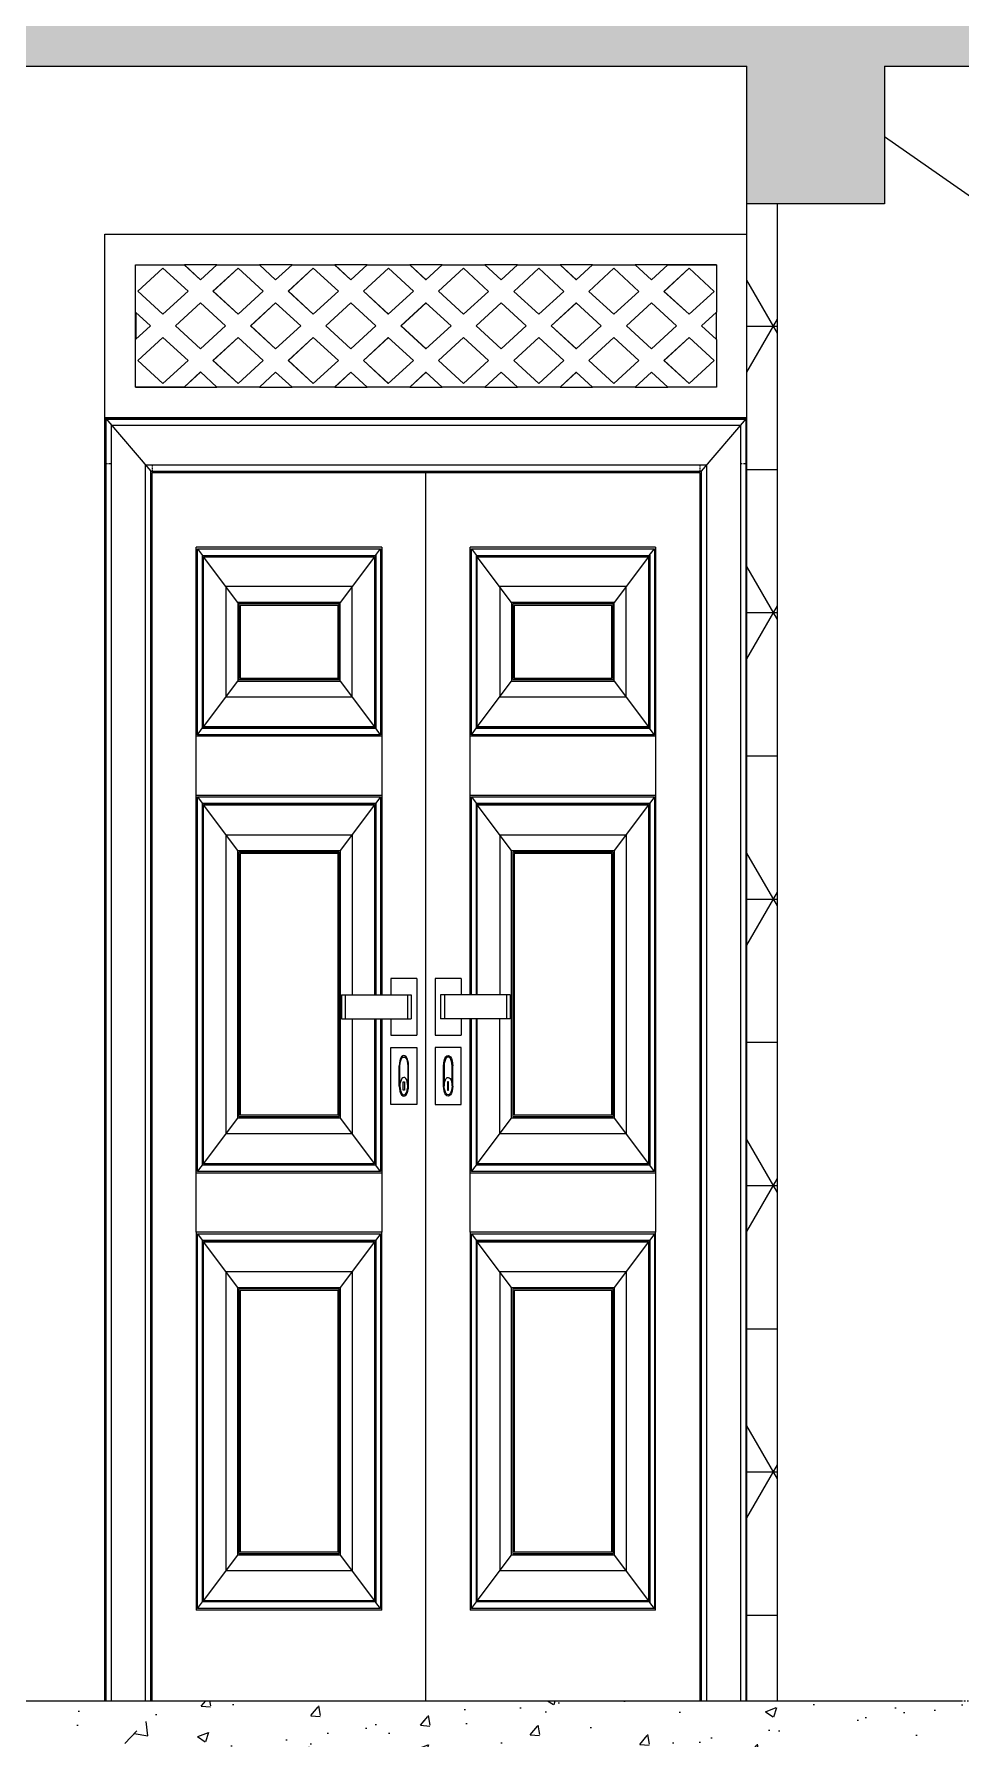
# Model space of a CAD drawing. Header units: inches. Extents: x -5058079 to -5054904, y -3262045 to -3259800.
# Drawn here: x -5055826.2 to -5055765.6, y -3261148.1 to -3261036.5 of the extents above; entities that cross this region are included whole.
import ezdxf

# ---------------------------------------------------------------- set-up
doc = ezdxf.new("R2010")
doc.units = ezdxf.units.IN
doc.header["$LTSCALE"] = 2
doc.header["$MEASUREMENT"] = 0
doc.linetypes.add('CENTER', pattern=[2, 1.25, -0.25, 0.25, -0.25])
doc.layers.get('0').update_dxf_attribs({"linetype": 'CONTINUOUS'})
doc.layers.add('A-Hatch', color=7, linetype='CONTINUOUS')
for name, color, linetype, lineweight in [('Annotate-Bold.w', 187, 'CONTINUOUS', 18), ('Door-Window', 47, 'CONTINUOUS', 15), ('F-FURNITURE', 30, 'CONTINUOUS', 13), ('HACTH', 253, 'CONTINUOUS', 5)]:
    doc.layers.add(name, color=color, linetype=linetype, lineweight=lineweight)
pattern_1 = [(50, (2074.156, -4543.582), (7.172601826, -0.62752135), [0.75, -8.25]), (355, (2074.156, -4543.582), (-1.387513336, 7.521921337), [0.6, -6.6]), (100.45144446, (2074.7536, -4543.634), (5.785088467, 6.89439991), [0.63740192, -7.01142112]), (46.1842, (2074.156, -4541.582), (10.672413307, -1.655192808), [1.125, -12.375]), (96.63563549, (2075.045, -4541.72), (9.346619457, 9.741186008), [0.95610342, -10.5171376]), (351.184164, (2074.156, -4541.582), (9.34661945, 9.741186003), [0.9, -9.90000001]), (21, (2075.156, -4542.082), (5.969070521, -4.0261889067), [0.75, -8.25]), (326, (2075.156, -4542.082), (2.433153319, 7.2515004505), [0.6, -6.6]), (71.45144474, (2075.653, -4542.417), (8.402223767, 3.225311528), [0.6374019, -7.01142112]), (37.5, (2074.156, -4543.5817), (0.1215985532, 3.3289385383), [0, -6.52, 0, -6.7, 0, -6.625]), (7.5, (2074.156, -4543.5817), (2.6306953744, 3.9441171188), [0, -3.82, 0, -6.37, 0, -2.525]), (327.5, (2071.926, -4543.5817), (5.3382243617, -0.2255487173), [0, -2.5, 0, -7.8, 0, -10.35]), (317.5, (2070.926, -4543.5817), (5.8318616934, 1.0010498233), [0, -3.25, 0, -5.18, 0, -7.35])]

msp = doc.modelspace()

# ---------------------------------------------------------------- hatches: boundary and pattern name
at = {"layer": 'A-Hatch', "transparency": 33554661}
h = msp.add_hatch(dxfattribs=at)
h.set_pattern_fill('NET3', color=256, scale=75)
h.set_pattern_definition([(0, (20760.208, -1752.482), (0, 9.375), []), (60, (20760.208, -1752.482), (-8.11898816, 4.6875), []), (120, (20760.208, -1752.482), (-8.11898816, -4.6875), [])])
h.paths.add_polyline_path([(-5055777.6, -3261047.58), (-5055779.6, -3261047.58), (-5055779.6, -3261145.58), (-5055777.6, -3261145.58)])
at = {"layer": 'Door-Window', "linetype": 'ByBlock'}
h = msp.add_hatch(dxfattribs=at)
h.set_pattern_fill('AR-CONC', color=256)
h.set_pattern_definition(pattern_1)
h.paths.add_polyline_path([(-5055910.02, -3261047.58), (-5055901.02, -3261047.58), (-5055901.02, -3261038.58), (-5055779.6, -3261038.58), (-5055779.6, -3261047.58), (-5055770.6, -3261047.58), (-5055770.6, -3261038.58), (-5055763.96, -3261038.58), (-5055756.82, -3261033.58), (-5055928.02, -3261033.58), (-5055928.02, -3261038.58), (-5055910.02, -3261038.58)])
h = msp.add_hatch(dxfattribs=at)
h.set_pattern_fill('AR-CONC', color=256)
h.set_pattern_definition(pattern_1)
h.paths.add_polyline_path([(-5055910.02, -3261159.58), (-5055901.02, -3261159.58), (-5055901.02, -3261150.58), (-5055779.6, -3261150.58), (-5055779.6, -3261159.58), (-5055770.6, -3261159.58), (-5055770.6, -3261150.58), (-5055764.02, -3261150.58), (-5055756.88, -3261145.58), (-5055910.02, -3261145.58)])

# ---------------------------------------------------------------- linework, layer by layer
at = {"ltscale": 0.5}
for p, q in [((-5055901.02, -3261038.58), (-5055779.6, -3261038.58)), ((-5055779.6, -3261145.58), (-5055779.6, -3261038.58)), ((-5055770.6, -3261038.58), (-5055763.96, -3261038.58)), ((-5055770.6, -3261043.18), (-5055697.17, -3261094.58)), ((-5055777.6, -3261145.58), (-5055777.6, -3261047.58)), ((-5055910.02, -3261145.58), (-5055765.6, -3261145.58))]:
    msp.add_line(p, q, dxfattribs=at)
msp.add_lwpolyline([(-5055770.6, -3261038.58), (-5055770.6, -3261047.58), (-5055779.6, -3261047.58), (-5055779.6, -3261038.58)], dxfattribs=at)
at = {"layer": 'Annotate-Bold.w', "linetype": 'CENTER', "ltscale": 0.01}
msp.add_line((-5055993.01, -3261145.58), (-5055604.24, -3261145.58), dxfattribs=at)
at = {"layer": 'F-FURNITURE'}
for p, q in [((-5055821.6, -3261145.58), (-5055821.6, -3261049.58)), ((-5055821.6, -3261049.58), (-5055779.6, -3261049.58)), ((-5055819.6, -3261054.68), (-5055819.6, -3261051.58)), ((-5055819.6, -3261051.58), (-5055816.41, -3261051.58)), ((-5055815.34, -3261052.56), (-5055816.41, -3261051.58)), ((-5055816.41, -3261051.58), (-5055816.4, -3261051.58)), ((-5055815.34, -3261052.56), (-5055816.4, -3261051.58)), ((-5055814.28, -3261051.58), (-5055816.4, -3261051.58)), ((-5055814.28, -3261051.58), (-5055815.34, -3261052.56)), ((-5055814.28, -3261051.58), (-5055811.49, -3261051.58)), ((-5055810.43, -3261052.56), (-5055811.49, -3261051.58)), ((-5055810.43, -3261052.56), (-5055811.49, -3261051.58)), ((-5055811.49, -3261051.58), (-5055811.49, -3261051.58)), ((-5055809.36, -3261051.58), (-5055811.49, -3261051.58)), ((-5055809.36, -3261051.58), (-5055810.43, -3261052.56)), ((-5055809.36, -3261051.58), (-5055806.58, -3261051.58)), ((-5055805.51, -3261052.56), (-5055806.58, -3261051.58)), ((-5055806.58, -3261051.58), (-5055806.57, -3261051.58)), ((-5055805.51, -3261052.56), (-5055806.57, -3261051.58)), ((-5055804.45, -3261051.58), (-5055806.57, -3261051.58)), ((-5055804.45, -3261051.58), (-5055805.51, -3261052.56)), ((-5055804.45, -3261051.58), (-5055801.66, -3261051.58)), ((-5055800.6, -3261052.56), (-5055801.66, -3261051.58)), ((-5055801.66, -3261051.58), (-5055801.66, -3261051.58)), ((-5055800.59, -3261052.56), (-5055801.66, -3261051.58)), ((-5055799.53, -3261051.58), (-5055801.66, -3261051.58)), ((-5055799.53, -3261051.58), (-5055800.6, -3261052.56)), ((-5055799.53, -3261051.58), (-5055796.75, -3261051.58)), ((-5055795.68, -3261052.56), (-5055796.75, -3261051.58)), ((-5055796.75, -3261051.58), (-5055796.74, -3261051.58)), ((-5055795.68, -3261052.56), (-5055796.74, -3261051.58)), ((-5055794.62, -3261051.58), (-5055796.74, -3261051.58)), ((-5055794.62, -3261051.58), (-5055795.68, -3261052.56)), ((-5055794.62, -3261051.58), (-5055791.83, -3261051.58)), ((-5055790.77, -3261052.56), (-5055791.83, -3261051.58)), ((-5055791.83, -3261051.58), (-5055791.82, -3261051.58)), ((-5055790.76, -3261052.56), (-5055791.82, -3261051.58)), ((-5055789.7, -3261051.58), (-5055791.82, -3261051.58)), ((-5055789.7, -3261051.58), (-5055790.77, -3261052.56)), ((-5055789.7, -3261051.58), (-5055786.91, -3261051.58)), ((-5055785.85, -3261052.56), (-5055786.91, -3261051.58)), ((-5055786.91, -3261051.58), (-5055786.91, -3261051.58)), ((-5055785.85, -3261052.56), (-5055786.91, -3261051.58)), ((-5055784.78, -3261051.58), (-5055786.91, -3261051.58)), ((-5055784.78, -3261051.58), (-5055785.85, -3261052.56)), ((-5055784.78, -3261051.58), (-5055784.78, -3261051.58)), ((-5055784.78, -3261051.58), (-5055781.6, -3261051.58)), ((-5055781.6, -3261051.58), (-5055784.78, -3261051.58)), ((-5055781.6, -3261051.58), (-5055781.6, -3261054.68)), ((-5055781.6, -3261051.58), (-5055781.6, -3261051.58)), ((-5055819.44, -3261053.31), (-5055817.8, -3261051.8)), ((-5055819.44, -3261053.31), (-5055817.8, -3261051.81)), ((-5055817.8, -3261051.8), (-5055816.16, -3261053.31)), ((-5055814.53, -3261053.31), (-5055812.89, -3261051.81)), ((-5055814.52, -3261053.31), (-5055812.88, -3261051.81)), ((-5055812.89, -3261051.81), (-5055811.25, -3261053.31)), ((-5055809.61, -3261053.31), (-5055807.97, -3261051.81)), ((-5055809.6, -3261053.31), (-5055807.97, -3261051.81)), ((-5055807.97, -3261051.81), (-5055806.33, -3261053.31)), ((-5055804.69, -3261053.31), (-5055803.05, -3261051.81)), ((-5055804.69, -3261053.31), (-5055803.05, -3261051.81)), ((-5055803.05, -3261051.81), (-5055801.42, -3261053.31)), ((-5055799.78, -3261053.31), (-5055798.14, -3261051.81)), ((-5055799.77, -3261053.31), (-5055798.14, -3261051.81)), ((-5055798.14, -3261051.81), (-5055796.5, -3261053.32)), ((-5055794.86, -3261053.32), (-5055793.22, -3261051.81)), ((-5055794.86, -3261053.32), (-5055793.22, -3261051.81)), ((-5055793.22, -3261051.81), (-5055791.58, -3261053.32)), ((-5055789.95, -3261053.32), (-5055788.31, -3261051.81)), ((-5055789.94, -3261053.32), (-5055788.3, -3261051.81)), ((-5055788.31, -3261051.81), (-5055786.67, -3261053.32)), ((-5055785.03, -3261053.32), (-5055783.39, -3261051.81)), ((-5055785.02, -3261053.32), (-5055783.39, -3261051.81)), ((-5055783.39, -3261051.81), (-5055781.75, -3261053.32)), ((-5055817.8, -3261054.82), (-5055819.44, -3261053.31)), ((-5055819.44, -3261053.31), (-5055819.44, -3261053.31)), ((-5055817.8, -3261054.82), (-5055819.44, -3261053.31)), ((-5055816.16, -3261053.31), (-5055817.8, -3261054.82)), ((-5055812.89, -3261054.82), (-5055814.53, -3261053.31)), ((-5055814.53, -3261053.31), (-5055814.52, -3261053.31)), ((-5055812.88, -3261054.82), (-5055814.52, -3261053.31)), ((-5055811.25, -3261053.31), (-5055812.89, -3261054.82)), ((-5055807.97, -3261054.82), (-5055809.61, -3261053.31)), ((-5055809.61, -3261053.31), (-5055809.6, -3261053.31)), ((-5055807.97, -3261054.82), (-5055809.6, -3261053.31)), ((-5055806.33, -3261053.31), (-5055807.97, -3261054.82)), ((-5055803.06, -3261054.82), (-5055804.69, -3261053.31)), ((-5055804.69, -3261053.31), (-5055804.69, -3261053.31)), ((-5055803.05, -3261054.82), (-5055804.69, -3261053.31)), ((-5055801.42, -3261053.31), (-5055803.06, -3261054.82)), ((-5055798.14, -3261054.82), (-5055799.78, -3261053.31)), ((-5055799.78, -3261053.31), (-5055799.77, -3261053.31)), ((-5055798.14, -3261054.82), (-5055799.77, -3261053.31)), ((-5055796.5, -3261053.32), (-5055798.14, -3261054.82)), ((-5055793.22, -3261054.82), (-5055794.86, -3261053.32)), ((-5055793.22, -3261054.82), (-5055794.86, -3261053.32)), ((-5055794.86, -3261053.32), (-5055794.86, -3261053.32)), ((-5055791.58, -3261053.32), (-5055793.22, -3261054.82)), ((-5055788.31, -3261054.82), (-5055789.95, -3261053.32)), ((-5055789.95, -3261053.32), (-5055789.94, -3261053.32)), ((-5055788.3, -3261054.82), (-5055789.94, -3261053.32)), ((-5055786.67, -3261053.32), (-5055788.31, -3261054.82)), ((-5055783.39, -3261054.82), (-5055785.03, -3261053.32)), ((-5055785.03, -3261053.32), (-5055785.02, -3261053.32)), ((-5055783.39, -3261054.82), (-5055785.02, -3261053.32)), ((-5055781.75, -3261053.32), (-5055783.39, -3261054.82)), ((-5055819.6, -3261059.58), (-5055819.6, -3261054.68)), ((-5055819.6, -3261054.68), (-5055818.62, -3261055.58)), ((-5055819.57, -3261054.7), (-5055819.57, -3261056.45)), ((-5055816.98, -3261055.58), (-5055815.35, -3261054.07)), ((-5055816.98, -3261055.58), (-5055815.34, -3261054.07)), ((-5055815.35, -3261054.07), (-5055813.71, -3261055.58)), ((-5055812.07, -3261055.58), (-5055810.43, -3261054.07)), ((-5055812.06, -3261055.58), (-5055810.43, -3261054.07)), ((-5055810.43, -3261054.07), (-5055808.79, -3261055.58)), ((-5055807.15, -3261055.58), (-5055805.51, -3261054.07)), ((-5055807.15, -3261055.58), (-5055805.51, -3261054.07)), ((-5055805.51, -3261054.07), (-5055803.87, -3261055.58)), ((-5055802.24, -3261055.58), (-5055800.6, -3261054.07)), ((-5055802.23, -3261055.58), (-5055800.59, -3261054.07)), ((-5055800.6, -3261054.07), (-5055798.96, -3261055.58)), ((-5055797.32, -3261055.58), (-5055795.68, -3261054.07)), ((-5055797.31, -3261055.58), (-5055795.68, -3261054.07)), ((-5055795.68, -3261054.07), (-5055794.04, -3261055.58)), ((-5055792.4, -3261055.58), (-5055790.77, -3261054.07)), ((-5055792.4, -3261055.58), (-5055790.76, -3261054.07)), ((-5055790.77, -3261054.07), (-5055789.13, -3261055.58)), ((-5055787.49, -3261055.58), (-5055785.85, -3261054.07)), ((-5055787.48, -3261055.58), (-5055785.85, -3261054.07)), ((-5055785.85, -3261054.07), (-5055784.21, -3261055.58)), ((-5055782.57, -3261055.58), (-5055781.6, -3261054.68)), ((-5055782.57, -3261055.58), (-5055781.6, -3261054.69)), ((-5055781.6, -3261054.69), (-5055781.6, -3261054.68)), ((-5055781.6, -3261056.47), (-5055781.6, -3261054.69)), ((-5055818.62, -3261055.58), (-5055819.6, -3261056.47)), ((-5055815.35, -3261057.09), (-5055816.98, -3261055.58)), ((-5055816.98, -3261055.58), (-5055816.98, -3261055.58)), ((-5055815.34, -3261057.08), (-5055816.98, -3261055.58)), ((-5055813.71, -3261055.58), (-5055815.35, -3261057.09)), ((-5055810.43, -3261057.09), (-5055812.07, -3261055.58)), ((-5055812.07, -3261055.58), (-5055812.06, -3261055.58)), ((-5055810.43, -3261057.08), (-5055812.06, -3261055.58)), ((-5055808.79, -3261055.58), (-5055810.43, -3261057.09)), ((-5055805.51, -3261057.09), (-5055807.15, -3261055.58)), ((-5055807.15, -3261055.58), (-5055807.15, -3261055.58)), ((-5055805.51, -3261057.08), (-5055807.15, -3261055.58)), ((-5055803.87, -3261055.58), (-5055805.51, -3261057.09)), ((-5055800.6, -3261057.09), (-5055802.24, -3261055.58)), ((-5055802.24, -3261055.58), (-5055802.23, -3261055.58)), ((-5055800.59, -3261057.08), (-5055802.23, -3261055.58)), ((-5055798.96, -3261055.58), (-5055800.6, -3261057.09)), ((-5055795.68, -3261057.09), (-5055797.32, -3261055.58)), ((-5055797.32, -3261055.58), (-5055797.31, -3261055.58)), ((-5055795.68, -3261057.08), (-5055797.31, -3261055.58)), ((-5055794.04, -3261055.58), (-5055795.68, -3261057.09)), ((-5055790.77, -3261057.09), (-5055792.4, -3261055.58)), ((-5055792.4, -3261055.58), (-5055792.4, -3261055.58)), ((-5055790.76, -3261057.08), (-5055792.4, -3261055.58)), ((-5055789.13, -3261055.58), (-5055790.77, -3261057.09)), ((-5055785.85, -3261057.09), (-5055787.49, -3261055.58)), ((-5055787.49, -3261055.58), (-5055787.48, -3261055.58)), ((-5055785.85, -3261057.09), (-5055787.48, -3261055.58)), ((-5055784.21, -3261055.58), (-5055785.85, -3261057.09)), ((-5055781.6, -3261056.48), (-5055782.57, -3261055.58)), ((-5055781.6, -3261056.47), (-5055782.57, -3261055.58)), ((-5055782.57, -3261055.58), (-5055782.57, -3261055.58)), ((-5055819.44, -3261057.84), (-5055817.8, -3261056.33)), ((-5055819.44, -3261057.84), (-5055817.8, -3261056.33)), ((-5055817.8, -3261056.33), (-5055816.16, -3261057.84)), ((-5055814.53, -3261057.84), (-5055812.89, -3261056.33)), ((-5055814.52, -3261057.84), (-5055812.88, -3261056.33)), ((-5055812.89, -3261056.33), (-5055811.25, -3261057.84)), ((-5055809.61, -3261057.84), (-5055807.97, -3261056.33)), ((-5055809.6, -3261057.84), (-5055807.97, -3261056.33)), ((-5055807.97, -3261056.33), (-5055806.33, -3261057.84)), ((-5055804.69, -3261057.84), (-5055803.06, -3261056.33)), ((-5055804.69, -3261057.84), (-5055803.05, -3261056.34)), ((-5055803.06, -3261056.33), (-5055801.42, -3261057.84)), ((-5055799.78, -3261057.84), (-5055798.14, -3261056.33)), ((-5055799.77, -3261057.84), (-5055798.14, -3261056.34)), ((-5055798.14, -3261056.33), (-5055796.5, -3261057.84)), ((-5055794.86, -3261057.84), (-5055793.22, -3261056.33)), ((-5055794.86, -3261057.84), (-5055793.22, -3261056.34)), ((-5055793.22, -3261056.33), (-5055791.58, -3261057.84)), ((-5055789.95, -3261057.84), (-5055788.31, -3261056.33)), ((-5055789.94, -3261057.84), (-5055788.3, -3261056.34)), ((-5055788.31, -3261056.33), (-5055786.67, -3261057.84)), ((-5055785.03, -3261057.84), (-5055783.39, -3261056.33)), ((-5055785.02, -3261057.84), (-5055783.39, -3261056.34)), ((-5055783.39, -3261056.33), (-5055781.75, -3261057.84)), ((-5055781.6, -3261056.48), (-5055781.6, -3261056.47)), ((-5055781.6, -3261056.48), (-5055781.6, -3261059.58)), ((-5055817.8, -3261059.35), (-5055819.44, -3261057.84)), ((-5055817.8, -3261059.35), (-5055819.44, -3261057.84)), ((-5055819.44, -3261057.84), (-5055819.44, -3261057.84)), ((-5055816.16, -3261057.84), (-5055817.8, -3261059.35)), ((-5055812.89, -3261059.35), (-5055814.53, -3261057.84)), ((-5055814.53, -3261057.84), (-5055814.52, -3261057.84)), ((-5055812.88, -3261059.35), (-5055814.52, -3261057.84)), ((-5055811.25, -3261057.84), (-5055812.89, -3261059.35)), ((-5055807.97, -3261059.35), (-5055809.61, -3261057.84)), ((-5055809.61, -3261057.84), (-5055809.6, -3261057.84)), ((-5055807.97, -3261059.35), (-5055809.6, -3261057.84)), ((-5055806.33, -3261057.84), (-5055807.97, -3261059.35)), ((-5055803.06, -3261059.35), (-5055804.69, -3261057.84)), ((-5055803.05, -3261059.35), (-5055804.69, -3261057.84)), ((-5055804.69, -3261057.84), (-5055804.69, -3261057.84)), ((-5055801.42, -3261057.84), (-5055803.06, -3261059.35)), ((-5055798.14, -3261059.35), (-5055799.78, -3261057.84)), ((-5055799.78, -3261057.84), (-5055799.77, -3261057.84)), ((-5055798.14, -3261059.35), (-5055799.77, -3261057.84)), ((-5055796.5, -3261057.84), (-5055798.14, -3261059.35)), ((-5055793.22, -3261059.35), (-5055794.86, -3261057.84)), ((-5055794.86, -3261057.84), (-5055794.86, -3261057.84)), ((-5055793.22, -3261059.35), (-5055794.86, -3261057.84)), ((-5055791.58, -3261057.84), (-5055793.22, -3261059.35)), ((-5055788.31, -3261059.35), (-5055789.95, -3261057.84)), ((-5055789.95, -3261057.84), (-5055789.94, -3261057.84)), ((-5055788.3, -3261059.35), (-5055789.94, -3261057.84)), ((-5055786.67, -3261057.84), (-5055788.31, -3261059.35)), ((-5055783.39, -3261059.35), (-5055785.03, -3261057.84)), ((-5055785.03, -3261057.84), (-5055785.02, -3261057.84)), ((-5055783.39, -3261059.35), (-5055785.02, -3261057.84)), ((-5055781.75, -3261057.84), (-5055783.39, -3261059.35)), ((-5055816.41, -3261059.58), (-5055815.35, -3261058.59)), ((-5055816.41, -3261059.58), (-5055815.34, -3261058.6)), ((-5055815.35, -3261058.59), (-5055814.28, -3261059.58)), ((-5055811.49, -3261059.58), (-5055810.43, -3261058.6)), ((-5055811.49, -3261059.58), (-5055810.43, -3261058.6)), ((-5055810.43, -3261058.6), (-5055809.36, -3261059.58)), ((-5055806.58, -3261059.58), (-5055805.51, -3261058.6)), ((-5055806.57, -3261059.58), (-5055805.51, -3261058.6)), ((-5055805.51, -3261058.6), (-5055804.45, -3261059.58)), ((-5055801.66, -3261059.58), (-5055800.6, -3261058.6)), ((-5055801.66, -3261059.58), (-5055800.59, -3261058.6)), ((-5055800.6, -3261058.6), (-5055799.53, -3261059.58)), ((-5055796.75, -3261059.58), (-5055795.68, -3261058.6)), ((-5055796.74, -3261059.58), (-5055795.68, -3261058.6)), ((-5055795.68, -3261058.6), (-5055794.62, -3261059.58)), ((-5055791.83, -3261059.58), (-5055790.77, -3261058.6)), ((-5055791.83, -3261059.58), (-5055790.76, -3261058.6)), ((-5055790.77, -3261058.6), (-5055789.7, -3261059.58)), ((-5055786.92, -3261059.58), (-5055785.85, -3261058.6)), ((-5055786.91, -3261059.58), (-5055785.85, -3261058.6)), ((-5055785.85, -3261058.6), (-5055784.78, -3261059.58)), ((-5055819.6, -3261059.58), (-5055819.6, -3261059.58)), ((-5055819.6, -3261059.58), (-5055819.57, -3261059.58)), ((-5055816.41, -3261059.58), (-5055819.6, -3261059.58)), ((-5055819.57, -3261059.58), (-5055819.57, -3261059.58)), ((-5055819.57, -3261059.58), (-5055816.41, -3261059.58)), ((-5055816.41, -3261059.58), (-5055816.41, -3261059.58)), ((-5055816.41, -3261059.58), (-5055814.28, -3261059.58)), ((-5055811.49, -3261059.58), (-5055814.28, -3261059.58)), ((-5055811.49, -3261059.58), (-5055811.49, -3261059.58)), ((-5055811.49, -3261059.58), (-5055809.36, -3261059.58)), ((-5055806.58, -3261059.58), (-5055809.36, -3261059.58)), ((-5055806.57, -3261059.58), (-5055806.58, -3261059.58)), ((-5055806.57, -3261059.58), (-5055804.45, -3261059.58)), ((-5055801.66, -3261059.58), (-5055804.45, -3261059.58)), ((-5055801.66, -3261059.58), (-5055801.66, -3261059.58)), ((-5055801.66, -3261059.58), (-5055799.53, -3261059.58)), ((-5055796.75, -3261059.58), (-5055799.53, -3261059.58)), ((-5055796.74, -3261059.58), (-5055796.75, -3261059.58)), ((-5055796.74, -3261059.58), (-5055794.62, -3261059.58)), ((-5055791.83, -3261059.58), (-5055794.62, -3261059.58)), ((-5055791.83, -3261059.58), (-5055791.83, -3261059.58)), ((-5055791.83, -3261059.58), (-5055789.7, -3261059.58)), ((-5055786.92, -3261059.58), (-5055789.7, -3261059.58)), ((-5055786.91, -3261059.58), (-5055786.92, -3261059.58)), ((-5055786.91, -3261059.58), (-5055784.78, -3261059.58)), ((-5055781.6, -3261059.58), (-5055784.78, -3261059.58)), ((-5055821.6, -3261061.58), (-5055779.6, -3261061.58)), ((-5055821.53, -3261145.58), (-5055821.53, -3261061.65)), ((-5055821.53, -3261061.65), (-5055779.66, -3261061.65)), ((-5055821.53, -3261061.65), (-5055818.6, -3261065.08)), ((-5055821.51, -3261061.68), (-5055779.68, -3261061.68)), ((-5055821.51, -3261064.58), (-5055821.51, -3261061.68)), ((-5055779.66, -3261061.65), (-5055782.6, -3261065.08)), ((-5055779.68, -3261061.68), (-5055779.68, -3261145.58)), ((-5055779.66, -3261061.65), (-5055779.66, -3261145.58)), ((-5055821.17, -3261145.58), (-5055821.17, -3261062.08)), ((-5055821.17, -3261062.08), (-5055780.03, -3261062.08)), ((-5055780.03, -3261062.08), (-5055780.03, -3261145.58)), ((-5055821.51, -3261064.58), (-5055821.45, -3261064.58)), ((-5055821.51, -3261145.58), (-5055821.51, -3261064.58)), ((-5055821.41, -3261064.58), (-5055821.37, -3261064.58)), ((-5055821.32, -3261064.58), (-5055821.22, -3261064.58)), ((-5055818.94, -3261145.58), (-5055818.94, -3261064.68)), ((-5055818.94, -3261064.68), (-5055782.25, -3261064.68)), ((-5055818.6, -3261145.58), (-5055818.6, -3261065.08)), ((-5055818.6, -3261065.08), (-5055782.6, -3261065.08)), ((-5055818.51, -3261064.68), (-5055818.51, -3261064.73)), ((-5055818.51, -3261064.78), (-5055818.51, -3261064.83)), ((-5055818.51, -3261064.88), (-5055818.51, -3261064.96)), ((-5055818.51, -3261065), (-5055818.51, -3261065.08)), ((-5055782.68, -3261064.68), (-5055782.68, -3261064.73)), ((-5055782.68, -3261064.78), (-5055782.68, -3261064.83)), ((-5055782.68, -3261064.88), (-5055782.68, -3261064.96)), ((-5055782.68, -3261065), (-5055782.68, -3261065.08)), ((-5055782.6, -3261065.08), (-5055782.6, -3261145.58)), ((-5055782.25, -3261064.68), (-5055782.25, -3261145.58)), ((-5055780.03, -3261064.58), (-5055779.93, -3261064.58)), ((-5055779.87, -3261064.58), (-5055779.83, -3261064.58)), ((-5055779.78, -3261064.58), (-5055779.71, -3261064.58)), ((-5055818.51, -3261145.58), (-5055818.51, -3261065.18)), ((-5055818.51, -3261065.18), (-5055782.68, -3261065.18)), ((-5055800.6, -3261145.58), (-5055800.6, -3261065.18)), ((-5055782.68, -3261065.18), (-5055782.68, -3261145.58)), ((-5055815.62, -3261111.05), (-5055815.62, -3261070.07)), ((-5055803.49, -3261070.07), (-5055815.62, -3261070.07)), ((-5055815.54, -3261082.34), (-5055815.54, -3261070.18)), ((-5055815.54, -3261070.18), (-5055803.57, -3261070.18)), ((-5055815.54, -3261070.18), (-5055815.21, -3261070.62)), ((-5055815.21, -3261081.9), (-5055815.21, -3261070.62)), ((-5055815.21, -3261070.62), (-5055803.9, -3261070.62)), ((-5055815.15, -3261081.82), (-5055815.15, -3261070.69)), ((-5055815.15, -3261070.69), (-5055803.96, -3261070.69)), ((-5055812.91, -3261073.68), (-5055815.15, -3261070.69)), ((-5055803.96, -3261070.69), (-5055806.2, -3261073.68)), ((-5055803.96, -3261070.69), (-5055803.96, -3261081.82)), ((-5055803.9, -3261070.62), (-5055803.57, -3261070.18)), ((-5055803.9, -3261070.62), (-5055803.9, -3261081.9)), ((-5055803.88, -3261070.59), (-5055803.88, -3261081.93)), ((-5055803.57, -3261070.18), (-5055803.57, -3261082.34)), ((-5055803.49, -3261070.07), (-5055803.49, -3261099.36)), ((-5055797.7, -3261099.36), (-5055797.7, -3261070.07)), ((-5055785.58, -3261070.07), (-5055797.7, -3261070.07)), ((-5055797.62, -3261082.34), (-5055797.62, -3261070.18)), ((-5055797.62, -3261070.18), (-5055785.66, -3261070.18)), ((-5055797.62, -3261070.18), (-5055797.29, -3261070.62)), ((-5055797.29, -3261081.9), (-5055797.29, -3261070.62)), ((-5055797.29, -3261070.62), (-5055785.99, -3261070.62)), ((-5055797.24, -3261081.82), (-5055797.24, -3261070.69)), ((-5055797.24, -3261070.69), (-5055786.04, -3261070.69)), ((-5055795, -3261073.68), (-5055797.24, -3261070.69)), ((-5055786.04, -3261070.69), (-5055788.28, -3261073.68)), ((-5055786.04, -3261070.69), (-5055786.04, -3261081.82)), ((-5055785.99, -3261070.62), (-5055785.66, -3261070.18)), ((-5055785.99, -3261070.62), (-5055785.99, -3261081.9)), ((-5055785.96, -3261070.59), (-5055785.96, -3261081.93)), ((-5055785.66, -3261070.18), (-5055785.66, -3261082.34)), ((-5055785.58, -3261070.07), (-5055785.58, -3261111.05)), ((-5055805.42, -3261072.65), (-5055813.69, -3261072.65)), ((-5055813.69, -3261072.65), (-5055813.69, -3261079.87)), ((-5055805.42, -3261079.87), (-5055805.42, -3261072.65)), ((-5055787.51, -3261072.65), (-5055795.77, -3261072.65)), ((-5055795.77, -3261072.65), (-5055795.77, -3261079.87)), ((-5055787.51, -3261079.87), (-5055787.51, -3261072.65)), ((-5055806.2, -3261073.68), (-5055812.91, -3261073.68)), ((-5055812.91, -3261073.68), (-5055812.91, -3261078.84)), ((-5055812.84, -3261073.78), (-5055812.84, -3261078.73)), ((-5055806.27, -3261073.78), (-5055812.84, -3261073.78)), ((-5055812.76, -3261073.89), (-5055812.76, -3261078.63)), ((-5055806.35, -3261073.89), (-5055812.76, -3261073.89)), ((-5055806.35, -3261078.63), (-5055806.35, -3261073.89)), ((-5055806.27, -3261078.73), (-5055806.27, -3261073.78)), ((-5055806.2, -3261078.84), (-5055806.2, -3261073.68)), ((-5055788.28, -3261073.68), (-5055795, -3261073.68)), ((-5055795, -3261073.68), (-5055795, -3261078.84)), ((-5055794.92, -3261073.78), (-5055794.92, -3261078.73)), ((-5055788.36, -3261073.78), (-5055794.92, -3261073.78)), ((-5055794.84, -3261073.89), (-5055794.84, -3261078.63)), ((-5055788.44, -3261073.89), (-5055794.84, -3261073.89)), ((-5055788.44, -3261078.63), (-5055788.44, -3261073.89)), ((-5055788.36, -3261078.73), (-5055788.36, -3261073.78)), ((-5055788.28, -3261078.84), (-5055788.28, -3261073.68)), ((-5055815.15, -3261081.82), (-5055812.91, -3261078.84)), ((-5055812.91, -3261078.84), (-5055806.2, -3261078.84)), ((-5055812.84, -3261078.73), (-5055806.27, -3261078.73)), ((-5055812.76, -3261078.63), (-5055806.35, -3261078.63)), ((-5055806.2, -3261078.84), (-5055803.96, -3261081.82)), ((-5055797.24, -3261081.82), (-5055795, -3261078.84)), ((-5055795, -3261078.84), (-5055788.28, -3261078.84)), ((-5055794.92, -3261078.73), (-5055788.36, -3261078.73)), ((-5055794.84, -3261078.63), (-5055788.44, -3261078.63)), ((-5055788.28, -3261078.84), (-5055786.04, -3261081.82)), ((-5055813.69, -3261079.87), (-5055805.42, -3261079.87)), ((-5055795.77, -3261079.87), (-5055787.51, -3261079.87)), ((-5055803.96, -3261081.82), (-5055815.15, -3261081.82)), ((-5055786.04, -3261081.82), (-5055797.24, -3261081.82)), ((-5055803.49, -3261082.44), (-5055815.62, -3261082.44)), ((-5055815.54, -3261082.34), (-5055815.21, -3261081.9)), ((-5055803.57, -3261082.34), (-5055815.54, -3261082.34)), ((-5055803.88, -3261081.93), (-5055815.23, -3261081.93)), ((-5055803.9, -3261081.9), (-5055815.21, -3261081.9)), ((-5055803.57, -3261082.34), (-5055803.9, -3261081.9)), ((-5055785.58, -3261082.44), (-5055797.7, -3261082.44)), ((-5055797.62, -3261082.34), (-5055797.29, -3261081.9)), ((-5055785.66, -3261082.34), (-5055797.62, -3261082.34)), ((-5055785.96, -3261081.93), (-5055797.32, -3261081.93)), ((-5055785.99, -3261081.9), (-5055797.29, -3261081.9)), ((-5055785.66, -3261082.34), (-5055785.99, -3261081.9)), ((-5055803.49, -3261086.31), (-5055815.62, -3261086.31)), ((-5055785.58, -3261086.31), (-5055797.7, -3261086.31)), ((-5055815.54, -3261110.94), (-5055815.54, -3261086.41)), ((-5055815.54, -3261086.41), (-5055803.57, -3261086.41)), ((-5055815.54, -3261086.41), (-5055815.23, -3261086.82)), ((-5055815.23, -3261086.82), (-5055803.88, -3261086.82)), ((-5055815.23, -3261086.82), (-5055815.21, -3261086.85)), ((-5055815.21, -3261110.51), (-5055815.21, -3261086.85)), ((-5055815.21, -3261086.85), (-5055803.9, -3261086.85)), ((-5055812.91, -3261089.92), (-5055815.15, -3261086.93)), ((-5055815.15, -3261110.43), (-5055815.15, -3261086.93)), ((-5055815.15, -3261086.93), (-5055803.96, -3261086.93)), ((-5055803.96, -3261086.93), (-5055806.2, -3261089.92)), ((-5055803.96, -3261086.93), (-5055803.96, -3261099.36)), ((-5055803.88, -3261086.82), (-5055803.9, -3261086.85)), ((-5055803.9, -3261086.85), (-5055803.9, -3261099.36)), ((-5055803.57, -3261086.41), (-5055803.88, -3261086.82)), ((-5055803.88, -3261086.82), (-5055803.88, -3261099.36)), ((-5055803.57, -3261086.41), (-5055803.57, -3261099.36)), ((-5055797.62, -3261099.36), (-5055797.62, -3261086.41)), ((-5055797.62, -3261086.41), (-5055785.66, -3261086.41)), ((-5055797.62, -3261086.41), (-5055797.32, -3261086.82)), ((-5055797.32, -3261086.82), (-5055785.96, -3261086.82)), ((-5055797.32, -3261086.82), (-5055797.3, -3261086.85)), ((-5055797.3, -3261099.36), (-5055797.3, -3261086.85)), ((-5055797.3, -3261086.85), (-5055785.98, -3261086.85)), ((-5055795, -3261089.92), (-5055797.24, -3261086.93)), ((-5055797.24, -3261099.36), (-5055797.24, -3261086.93)), ((-5055797.24, -3261086.93), (-5055786.04, -3261086.93)), ((-5055786.04, -3261086.93), (-5055788.28, -3261089.92)), ((-5055786.04, -3261086.93), (-5055786.04, -3261110.43)), ((-5055785.96, -3261086.82), (-5055785.98, -3261086.85)), ((-5055785.98, -3261086.85), (-5055785.98, -3261110.51)), ((-5055785.66, -3261086.41), (-5055785.96, -3261086.82)), ((-5055785.96, -3261086.82), (-5055785.96, -3261110.53)), ((-5055785.66, -3261086.41), (-5055785.66, -3261110.94)), ((-5055813.69, -3261088.89), (-5055805.42, -3261088.89)), ((-5055813.69, -3261088.89), (-5055813.69, -3261108.47)), ((-5055805.42, -3261088.89), (-5055805.42, -3261099.36)), ((-5055795.77, -3261088.89), (-5055787.51, -3261088.89)), ((-5055795.77, -3261088.89), (-5055795.77, -3261099.36)), ((-5055787.51, -3261088.89), (-5055787.51, -3261108.47)), ((-5055812.91, -3261089.92), (-5055806.2, -3261089.92)), ((-5055812.91, -3261107.44), (-5055812.91, -3261089.92)), ((-5055806.27, -3261090.02), (-5055812.84, -3261090.02)), ((-5055812.84, -3261090.02), (-5055812.84, -3261107.34)), ((-5055806.35, -3261090.12), (-5055812.76, -3261090.12)), ((-5055812.76, -3261090.12), (-5055812.76, -3261107.23)), ((-5055806.35, -3261107.23), (-5055806.35, -3261090.12)), ((-5055806.27, -3261107.34), (-5055806.27, -3261090.02)), ((-5055806.2, -3261089.92), (-5055806.2, -3261107.44)), ((-5055795, -3261089.92), (-5055788.28, -3261089.92)), ((-5055795, -3261107.44), (-5055795, -3261089.92)), ((-5055788.36, -3261090.02), (-5055794.92, -3261090.02)), ((-5055794.92, -3261090.02), (-5055794.92, -3261107.34)), ((-5055788.44, -3261090.12), (-5055794.84, -3261090.12)), ((-5055794.84, -3261090.12), (-5055794.84, -3261107.23)), ((-5055788.44, -3261107.23), (-5055788.44, -3261090.12)), ((-5055788.36, -3261107.34), (-5055788.36, -3261090.02)), ((-5055788.28, -3261089.92), (-5055788.28, -3261107.44)), ((-5055802.9, -3261098.29), (-5055802.9, -3261099.36)), ((-5055801.19, -3261098.29), (-5055802.9, -3261098.29)), ((-5055801.19, -3261098.29), (-5055801.19, -3261102.02)), ((-5055798.3, -3261098.29), (-5055800, -3261098.29)), ((-5055800, -3261098.29), (-5055800, -3261102.02)), ((-5055798.3, -3261098.29), (-5055798.3, -3261099.36)), ((-5055806.12, -3261099.36), (-5055806.12, -3261100.95)), ((-5055806.12, -3261099.36), (-5055801.56, -3261099.36)), ((-5055805.88, -3261099.36), (-5055805.88, -3261100.95)), ((-5055801.8, -3261099.36), (-5055801.8, -3261100.95)), ((-5055801.56, -3261099.36), (-5055801.56, -3261100.95)), ((-5055799.64, -3261099.36), (-5055799.64, -3261100.95)), ((-5055795.08, -3261099.36), (-5055799.64, -3261099.36)), ((-5055799.39, -3261099.36), (-5055799.39, -3261100.95)), ((-5055795.32, -3261099.36), (-5055795.32, -3261100.95)), ((-5055795.08, -3261099.36), (-5055795.08, -3261100.95)), ((-5055806.12, -3261100.95), (-5055801.56, -3261100.95)), ((-5055805.42, -3261100.95), (-5055805.42, -3261108.47)), ((-5055803.96, -3261100.95), (-5055803.96, -3261110.43)), ((-5055803.9, -3261100.95), (-5055803.9, -3261110.51)), ((-5055803.88, -3261100.95), (-5055803.88, -3261110.53)), ((-5055803.57, -3261100.95), (-5055803.57, -3261110.94)), ((-5055803.49, -3261100.95), (-5055803.49, -3261111.05)), ((-5055802.9, -3261100.95), (-5055802.9, -3261102.02)), ((-5055795.08, -3261100.95), (-5055799.64, -3261100.95)), ((-5055798.3, -3261100.95), (-5055798.3, -3261102.02)), ((-5055797.7, -3261111.05), (-5055797.7, -3261100.95)), ((-5055797.62, -3261110.94), (-5055797.62, -3261100.95)), ((-5055797.3, -3261110.51), (-5055797.3, -3261100.95)), ((-5055797.24, -3261110.43), (-5055797.24, -3261100.95)), ((-5055795.77, -3261108.47), (-5055795.77, -3261100.95)), ((-5055802.9, -3261102.02), (-5055801.19, -3261102.02)), ((-5055802.9, -3261102.81), (-5055801.19, -3261102.81)), ((-5055802.9, -3261106.54), (-5055802.9, -3261102.81)), ((-5055801.19, -3261102.81), (-5055801.19, -3261106.54)), ((-5055800, -3261102.02), (-5055798.3, -3261102.02)), ((-5055800, -3261102.81), (-5055800, -3261106.54)), ((-5055798.3, -3261102.81), (-5055800, -3261102.81)), ((-5055798.3, -3261106.54), (-5055798.3, -3261102.81)), ((-5055802.34, -3261103.84), (-5055802.35, -3261104.01)), ((-5055802.35, -3261105.34), (-5055802.35, -3261104.01)), ((-5055802.31, -3261103.68), (-5055802.34, -3261103.84)), ((-5055802.26, -3261103.54), (-5055802.31, -3261103.68)), ((-5055802.3, -3261104.02), (-5055802.29, -3261103.86)), ((-5055802.3, -3261105.33), (-5055802.3, -3261104.02)), ((-5055802.29, -3261103.86), (-5055802.27, -3261103.73)), ((-5055802.27, -3261103.73), (-5055802.23, -3261103.61)), ((-5055802.2, -3261103.43), (-5055802.26, -3261103.54)), ((-5055802.23, -3261103.61), (-5055802.17, -3261103.52)), ((-5055802.12, -3261103.37), (-5055802.2, -3261103.43)), ((-5055802.17, -3261103.52), (-5055802.11, -3261103.46)), ((-5055802.05, -3261103.35), (-5055802.12, -3261103.37)), ((-5055802.11, -3261103.46), (-5055802.05, -3261103.45)), ((-5055801.97, -3261103.37), (-5055802.05, -3261103.35)), ((-5055802.05, -3261103.45), (-5055801.98, -3261103.46)), ((-5055801.98, -3261103.46), (-5055801.92, -3261103.52)), ((-5055801.89, -3261103.43), (-5055801.97, -3261103.37)), ((-5055801.92, -3261103.52), (-5055801.86, -3261103.61)), ((-5055801.83, -3261103.54), (-5055801.89, -3261103.43)), ((-5055801.86, -3261103.61), (-5055801.82, -3261103.73)), ((-5055801.78, -3261103.68), (-5055801.83, -3261103.54)), ((-5055801.82, -3261103.73), (-5055801.8, -3261103.86)), ((-5055801.8, -3261103.86), (-5055801.79, -3261104.02)), ((-5055801.79, -3261104.02), (-5055801.79, -3261105.33)), ((-5055801.75, -3261103.84), (-5055801.78, -3261103.68)), ((-5055801.74, -3261104.01), (-5055801.75, -3261103.84)), ((-5055801.74, -3261105.34), (-5055801.74, -3261104.01)), ((-5055799.45, -3261104.01), (-5055799.44, -3261103.84)), ((-5055799.45, -3261105.34), (-5055799.45, -3261104.01)), ((-5055799.44, -3261103.84), (-5055799.41, -3261103.68)), ((-5055799.41, -3261103.68), (-5055799.36, -3261103.54)), ((-5055799.4, -3261103.86), (-5055799.41, -3261104.02)), ((-5055799.41, -3261104.02), (-5055799.41, -3261105.33)), ((-5055799.37, -3261103.73), (-5055799.4, -3261103.86)), ((-5055799.33, -3261103.61), (-5055799.37, -3261103.73)), ((-5055799.36, -3261103.54), (-5055799.3, -3261103.43)), ((-5055799.28, -3261103.52), (-5055799.33, -3261103.61)), ((-5055799.3, -3261103.43), (-5055799.23, -3261103.37)), ((-5055799.22, -3261103.46), (-5055799.28, -3261103.52)), ((-5055799.23, -3261103.37), (-5055799.15, -3261103.35)), ((-5055799.15, -3261103.45), (-5055799.22, -3261103.46)), ((-5055799.15, -3261103.35), (-5055799.07, -3261103.37)), ((-5055799.08, -3261103.46), (-5055799.15, -3261103.45)), ((-5055799.02, -3261103.52), (-5055799.08, -3261103.46)), ((-5055799.07, -3261103.37), (-5055799, -3261103.43)), ((-5055798.97, -3261103.61), (-5055799.02, -3261103.52)), ((-5055799, -3261103.43), (-5055798.93, -3261103.54)), ((-5055798.93, -3261103.73), (-5055798.97, -3261103.61)), ((-5055798.93, -3261103.54), (-5055798.89, -3261103.68)), ((-5055798.9, -3261103.86), (-5055798.93, -3261103.73)), ((-5055798.89, -3261104.02), (-5055798.9, -3261103.86)), ((-5055798.89, -3261103.68), (-5055798.86, -3261103.84)), ((-5055798.89, -3261105.33), (-5055798.89, -3261104.02)), ((-5055798.86, -3261103.84), (-5055798.85, -3261104.01)), ((-5055798.85, -3261105.34), (-5055798.85, -3261104.01)), ((-5055802.27, -3261105.06), (-5055802.3, -3261105.2)), ((-5055802.3, -3261105.2), (-5055802.3, -3261105.33)), ((-5055802.23, -3261104.95), (-5055802.27, -3261105.06)), ((-5055802.18, -3261104.85), (-5055802.23, -3261104.95)), ((-5055802.11, -3261104.8), (-5055802.18, -3261104.85)), ((-5055802.05, -3261104.78), (-5055802.11, -3261104.8)), ((-5055802.08, -3261105.07), (-5055802.01, -3261105.07)), ((-5055802.08, -3261105.61), (-5055802.08, -3261105.07)), ((-5055801.98, -3261104.79), (-5055802.05, -3261104.78)), ((-5055802.01, -3261105.07), (-5055802.01, -3261105.61)), ((-5055801.92, -3261104.85), (-5055801.98, -3261104.79)), ((-5055801.86, -3261104.94), (-5055801.92, -3261104.85)), ((-5055801.82, -3261105.05), (-5055801.86, -3261104.94)), ((-5055801.8, -3261105.19), (-5055801.82, -3261105.05)), ((-5055801.79, -3261105.33), (-5055801.8, -3261105.19)), ((-5055799.41, -3261105.33), (-5055799.4, -3261105.19)), ((-5055799.4, -3261105.19), (-5055799.37, -3261105.05)), ((-5055799.37, -3261105.05), (-5055799.33, -3261104.94)), ((-5055799.33, -3261104.94), (-5055799.28, -3261104.85)), ((-5055799.28, -3261104.85), (-5055799.21, -3261104.79)), ((-5055799.21, -3261104.79), (-5055799.15, -3261104.78)), ((-5055799.18, -3261105.07), (-5055799.18, -3261105.61)), ((-5055799.12, -3261105.07), (-5055799.18, -3261105.07)), ((-5055799.15, -3261104.78), (-5055799.08, -3261104.8)), ((-5055799.12, -3261105.61), (-5055799.12, -3261105.07)), ((-5055799.08, -3261104.8), (-5055799.02, -3261104.85)), ((-5055799.02, -3261104.85), (-5055798.96, -3261104.95)), ((-5055798.96, -3261104.95), (-5055798.92, -3261105.06)), ((-5055798.92, -3261105.06), (-5055798.9, -3261105.2)), ((-5055798.9, -3261105.2), (-5055798.89, -3261105.33)), ((-5055802.35, -3261105.34), (-5055802.34, -3261105.51)), ((-5055802.34, -3261105.51), (-5055802.31, -3261105.67)), ((-5055802.31, -3261105.67), (-5055802.26, -3261105.81)), ((-5055802.3, -3261105.33), (-5055802.3, -3261105.34)), ((-5055802.3, -3261105.34), (-5055802.3, -3261105.35)), ((-5055802.3, -3261105.35), (-5055802.29, -3261105.49)), ((-5055802.29, -3261105.49), (-5055802.29, -3261105.49)), ((-5055802.29, -3261105.49), (-5055802.27, -3261105.62)), ((-5055802.27, -3261105.62), (-5055802.27, -3261105.63)), ((-5055802.27, -3261105.63), (-5055802.23, -3261105.74)), ((-5055802.26, -3261105.81), (-5055802.2, -3261105.92)), ((-5055802.23, -3261105.74), (-5055802.23, -3261105.75)), ((-5055802.23, -3261105.75), (-5055802.17, -3261105.83)), ((-5055802.2, -3261105.92), (-5055802.12, -3261105.98)), ((-5055802.17, -3261105.83), (-5055802.17, -3261105.83)), ((-5055802.17, -3261105.83), (-5055802.11, -3261105.89)), ((-5055802.12, -3261105.98), (-5055802.05, -3261106.01)), ((-5055802.11, -3261105.89), (-5055802.11, -3261105.89)), ((-5055802.11, -3261105.89), (-5055802.05, -3261105.91)), ((-5055802.01, -3261105.61), (-5055802.08, -3261105.61)), ((-5055802.05, -3261105.91), (-5055802.04, -3261105.91)), ((-5055802.05, -3261106.01), (-5055801.97, -3261105.98)), ((-5055802.04, -3261105.91), (-5055801.98, -3261105.89)), ((-5055801.98, -3261105.89), (-5055801.92, -3261105.83)), ((-5055801.98, -3261105.89), (-5055801.98, -3261105.89)), ((-5055801.97, -3261105.98), (-5055801.89, -3261105.92)), ((-5055801.92, -3261105.83), (-5055801.91, -3261105.83)), ((-5055801.91, -3261105.83), (-5055801.86, -3261105.74)), ((-5055801.89, -3261105.92), (-5055801.83, -3261105.81)), ((-5055801.86, -3261105.74), (-5055801.82, -3261105.62)), ((-5055801.86, -3261105.74), (-5055801.86, -3261105.74)), ((-5055801.83, -3261105.81), (-5055801.78, -3261105.67)), ((-5055801.82, -3261105.62), (-5055801.8, -3261105.49)), ((-5055801.82, -3261105.62), (-5055801.82, -3261105.62)), ((-5055801.8, -3261105.49), (-5055801.79, -3261105.48)), ((-5055801.79, -3261105.48), (-5055801.79, -3261105.33)), ((-5055801.78, -3261105.67), (-5055801.75, -3261105.51)), ((-5055801.75, -3261105.51), (-5055801.74, -3261105.34)), ((-5055799.44, -3261105.51), (-5055799.45, -3261105.34)), ((-5055799.41, -3261105.67), (-5055799.44, -3261105.51)), ((-5055799.4, -3261105.48), (-5055799.41, -3261105.33)), ((-5055799.36, -3261105.81), (-5055799.41, -3261105.67)), ((-5055799.4, -3261105.49), (-5055799.4, -3261105.48)), ((-5055799.37, -3261105.62), (-5055799.4, -3261105.49)), ((-5055799.37, -3261105.62), (-5055799.37, -3261105.62)), ((-5055799.33, -3261105.74), (-5055799.37, -3261105.62)), ((-5055799.3, -3261105.92), (-5055799.36, -3261105.81)), ((-5055799.33, -3261105.74), (-5055799.33, -3261105.74)), ((-5055799.28, -3261105.83), (-5055799.33, -3261105.74)), ((-5055799.23, -3261105.98), (-5055799.3, -3261105.92)), ((-5055799.28, -3261105.83), (-5055799.28, -3261105.83)), ((-5055799.22, -3261105.89), (-5055799.28, -3261105.83)), ((-5055799.15, -3261106.01), (-5055799.23, -3261105.98)), ((-5055799.15, -3261105.91), (-5055799.22, -3261105.89)), ((-5055799.22, -3261105.89), (-5055799.22, -3261105.89)), ((-5055799.18, -3261105.61), (-5055799.12, -3261105.61)), ((-5055799.09, -3261105.89), (-5055799.15, -3261105.91)), ((-5055799.15, -3261105.91), (-5055799.15, -3261105.91)), ((-5055799.07, -3261105.98), (-5055799.15, -3261106.01)), ((-5055799.08, -3261105.89), (-5055799.09, -3261105.89)), ((-5055799.02, -3261105.83), (-5055799.08, -3261105.89)), ((-5055799, -3261105.92), (-5055799.07, -3261105.98)), ((-5055798.97, -3261105.75), (-5055799.02, -3261105.83)), ((-5055799.02, -3261105.83), (-5055799.02, -3261105.83)), ((-5055798.93, -3261105.81), (-5055799, -3261105.92)), ((-5055798.93, -3261105.63), (-5055798.97, -3261105.74)), ((-5055798.97, -3261105.74), (-5055798.97, -3261105.75)), ((-5055798.9, -3261105.49), (-5055798.93, -3261105.62)), ((-5055798.93, -3261105.62), (-5055798.93, -3261105.63)), ((-5055798.89, -3261105.67), (-5055798.93, -3261105.81)), ((-5055798.89, -3261105.35), (-5055798.9, -3261105.49)), ((-5055798.9, -3261105.49), (-5055798.9, -3261105.49)), ((-5055798.89, -3261105.33), (-5055798.89, -3261105.34)), ((-5055798.89, -3261105.34), (-5055798.89, -3261105.35)), ((-5055798.86, -3261105.51), (-5055798.89, -3261105.67)), ((-5055798.85, -3261105.34), (-5055798.86, -3261105.51)), ((-5055815.15, -3261110.43), (-5055812.91, -3261107.44)), ((-5055806.2, -3261107.44), (-5055812.91, -3261107.44)), ((-5055812.84, -3261107.34), (-5055806.27, -3261107.34)), ((-5055812.76, -3261107.23), (-5055806.35, -3261107.23)), ((-5055806.2, -3261107.44), (-5055803.96, -3261110.43)), ((-5055801.19, -3261106.54), (-5055802.9, -3261106.54)), ((-5055800, -3261106.54), (-5055798.3, -3261106.54)), ((-5055797.24, -3261110.43), (-5055795, -3261107.44)), ((-5055788.28, -3261107.44), (-5055795, -3261107.44)), ((-5055794.92, -3261107.34), (-5055788.36, -3261107.34)), ((-5055794.84, -3261107.23), (-5055788.44, -3261107.23)), ((-5055788.28, -3261107.44), (-5055786.04, -3261110.43)), ((-5055805.42, -3261108.47), (-5055813.69, -3261108.47)), ((-5055787.51, -3261108.47), (-5055795.77, -3261108.47)), ((-5055815.54, -3261110.94), (-5055815.21, -3261110.51)), ((-5055803.9, -3261110.51), (-5055815.21, -3261110.51)), ((-5055803.96, -3261110.43), (-5055815.15, -3261110.43)), ((-5055803.88, -3261110.53), (-5055803.9, -3261110.51)), ((-5055803.57, -3261110.94), (-5055803.88, -3261110.53)), ((-5055797.62, -3261110.94), (-5055797.3, -3261110.51)), ((-5055785.98, -3261110.51), (-5055797.3, -3261110.51)), ((-5055786.04, -3261110.43), (-5055797.24, -3261110.43)), ((-5055785.96, -3261110.53), (-5055785.98, -3261110.51)), ((-5055785.66, -3261110.94), (-5055785.96, -3261110.53)), ((-5055815.62, -3261114.91), (-5055815.62, -3261111.05)), ((-5055803.49, -3261111.05), (-5055815.62, -3261111.05)), ((-5055803.57, -3261110.94), (-5055815.54, -3261110.94)), ((-5055803.49, -3261111.05), (-5055803.49, -3261114.91)), ((-5055797.7, -3261114.91), (-5055797.7, -3261111.05)), ((-5055785.58, -3261111.05), (-5055797.7, -3261111.05)), ((-5055785.66, -3261110.94), (-5055797.62, -3261110.94)), ((-5055785.58, -3261111.05), (-5055785.58, -3261114.91)), ((-5055815.62, -3261114.91), (-5055815.62, -3261139.65)), ((-5055803.49, -3261114.91), (-5055815.62, -3261114.91)), ((-5055815.54, -3261139.55), (-5055815.54, -3261115.02)), ((-5055815.54, -3261115.02), (-5055803.57, -3261115.02)), ((-5055815.54, -3261115.02), (-5055815.23, -3261115.43)), ((-5055803.57, -3261115.02), (-5055803.88, -3261115.43)), ((-5055803.57, -3261115.02), (-5055803.57, -3261139.55)), ((-5055803.49, -3261139.65), (-5055803.49, -3261114.91)), ((-5055797.7, -3261114.91), (-5055797.7, -3261139.65)), ((-5055785.58, -3261114.91), (-5055797.7, -3261114.91)), ((-5055797.62, -3261139.55), (-5055797.62, -3261115.02)), ((-5055797.62, -3261115.02), (-5055785.66, -3261115.02)), ((-5055797.62, -3261115.02), (-5055797.32, -3261115.43)), ((-5055785.66, -3261115.02), (-5055785.96, -3261115.43)), ((-5055785.66, -3261115.02), (-5055785.66, -3261139.55)), ((-5055785.58, -3261139.65), (-5055785.58, -3261114.91)), ((-5055815.23, -3261115.43), (-5055803.88, -3261115.43)), ((-5055815.23, -3261115.43), (-5055815.21, -3261115.45)), ((-5055815.21, -3261139.11), (-5055815.21, -3261115.45)), ((-5055815.21, -3261115.45), (-5055803.9, -3261115.45)), ((-5055812.91, -3261118.52), (-5055815.15, -3261115.53)), ((-5055815.15, -3261139.03), (-5055815.15, -3261115.53)), ((-5055815.15, -3261115.53), (-5055803.96, -3261115.53)), ((-5055803.96, -3261115.53), (-5055806.2, -3261118.52)), ((-5055803.96, -3261115.53), (-5055803.96, -3261139.03)), ((-5055803.88, -3261115.43), (-5055803.9, -3261115.45)), ((-5055803.9, -3261115.45), (-5055803.9, -3261139.11)), ((-5055803.88, -3261115.43), (-5055803.88, -3261139.14)), ((-5055797.32, -3261115.43), (-5055785.96, -3261115.43)), ((-5055797.32, -3261115.43), (-5055797.3, -3261115.45)), ((-5055797.3, -3261139.11), (-5055797.3, -3261115.45)), ((-5055797.3, -3261115.45), (-5055785.98, -3261115.45)), ((-5055795, -3261118.52), (-5055797.24, -3261115.53)), ((-5055797.24, -3261139.03), (-5055797.24, -3261115.53)), ((-5055797.24, -3261115.53), (-5055786.04, -3261115.53)), ((-5055786.04, -3261115.53), (-5055788.28, -3261118.52)), ((-5055786.04, -3261115.53), (-5055786.04, -3261139.03)), ((-5055785.96, -3261115.43), (-5055785.98, -3261115.45)), ((-5055785.98, -3261115.45), (-5055785.98, -3261139.11)), ((-5055785.96, -3261115.43), (-5055785.96, -3261139.14)), ((-5055813.69, -3261117.49), (-5055805.42, -3261117.49)), ((-5055813.69, -3261117.49), (-5055813.69, -3261137.07)), ((-5055805.42, -3261117.49), (-5055805.42, -3261137.07)), ((-5055795.77, -3261117.49), (-5055787.51, -3261117.49)), ((-5055795.77, -3261117.49), (-5055795.77, -3261137.07)), ((-5055787.51, -3261117.49), (-5055787.51, -3261137.07)), ((-5055812.91, -3261118.52), (-5055806.2, -3261118.52)), ((-5055812.91, -3261136.04), (-5055812.91, -3261118.52)), ((-5055806.27, -3261118.62), (-5055812.84, -3261118.62)), ((-5055812.84, -3261118.62), (-5055812.84, -3261135.94)), ((-5055806.27, -3261135.94), (-5055806.27, -3261118.62)), ((-5055806.2, -3261118.52), (-5055806.2, -3261136.04)), ((-5055795, -3261118.52), (-5055788.28, -3261118.52)), ((-5055795, -3261136.04), (-5055795, -3261118.52)), ((-5055788.36, -3261118.62), (-5055794.92, -3261118.62)), ((-5055794.92, -3261118.62), (-5055794.92, -3261135.94)), ((-5055788.36, -3261135.94), (-5055788.36, -3261118.62)), ((-5055788.28, -3261118.52), (-5055788.28, -3261136.04)), ((-5055806.35, -3261118.73), (-5055812.76, -3261118.73)), ((-5055812.76, -3261118.73), (-5055812.76, -3261135.84)), ((-5055806.35, -3261135.84), (-5055806.35, -3261118.73)), ((-5055788.44, -3261118.73), (-5055794.84, -3261118.73)), ((-5055794.84, -3261118.73), (-5055794.84, -3261135.84)), ((-5055788.44, -3261135.84), (-5055788.44, -3261118.73)), ((-5055815.15, -3261139.03), (-5055812.91, -3261136.04)), ((-5055806.2, -3261136.04), (-5055812.91, -3261136.04)), ((-5055812.84, -3261135.94), (-5055806.27, -3261135.94)), ((-5055812.76, -3261135.84), (-5055806.35, -3261135.84)), ((-5055806.2, -3261136.04), (-5055803.96, -3261139.03)), ((-5055797.24, -3261139.03), (-5055795, -3261136.04)), ((-5055788.28, -3261136.04), (-5055795, -3261136.04)), ((-5055794.92, -3261135.94), (-5055788.36, -3261135.94)), ((-5055794.84, -3261135.84), (-5055788.44, -3261135.84)), ((-5055788.28, -3261136.04), (-5055786.04, -3261139.03)), ((-5055805.42, -3261137.07), (-5055813.69, -3261137.07)), ((-5055787.51, -3261137.07), (-5055795.77, -3261137.07)), ((-5055803.49, -3261139.65), (-5055815.62, -3261139.65)), ((-5055815.54, -3261139.55), (-5055815.21, -3261139.11)), ((-5055803.57, -3261139.55), (-5055815.54, -3261139.55)), ((-5055803.9, -3261139.11), (-5055815.21, -3261139.11)), ((-5055803.96, -3261139.03), (-5055815.15, -3261139.03)), ((-5055803.88, -3261139.14), (-5055803.9, -3261139.11)), ((-5055803.57, -3261139.55), (-5055803.88, -3261139.14)), ((-5055785.58, -3261139.65), (-5055797.7, -3261139.65)), ((-5055797.62, -3261139.55), (-5055797.3, -3261139.11)), ((-5055785.66, -3261139.55), (-5055797.62, -3261139.55)), ((-5055785.98, -3261139.11), (-5055797.3, -3261139.11)), ((-5055786.04, -3261139.03), (-5055797.24, -3261139.03)), ((-5055785.96, -3261139.14), (-5055785.98, -3261139.11)), ((-5055785.66, -3261139.55), (-5055785.96, -3261139.14))]:
    msp.add_line(p, q, dxfattribs=at)
at = {"layer": 'HACTH'}
msp.add_line((-5055779.6, -3261049.58), (-5055779.6, -3261049.58), dxfattribs=at)

doc.saveas('drawing.dxf')
